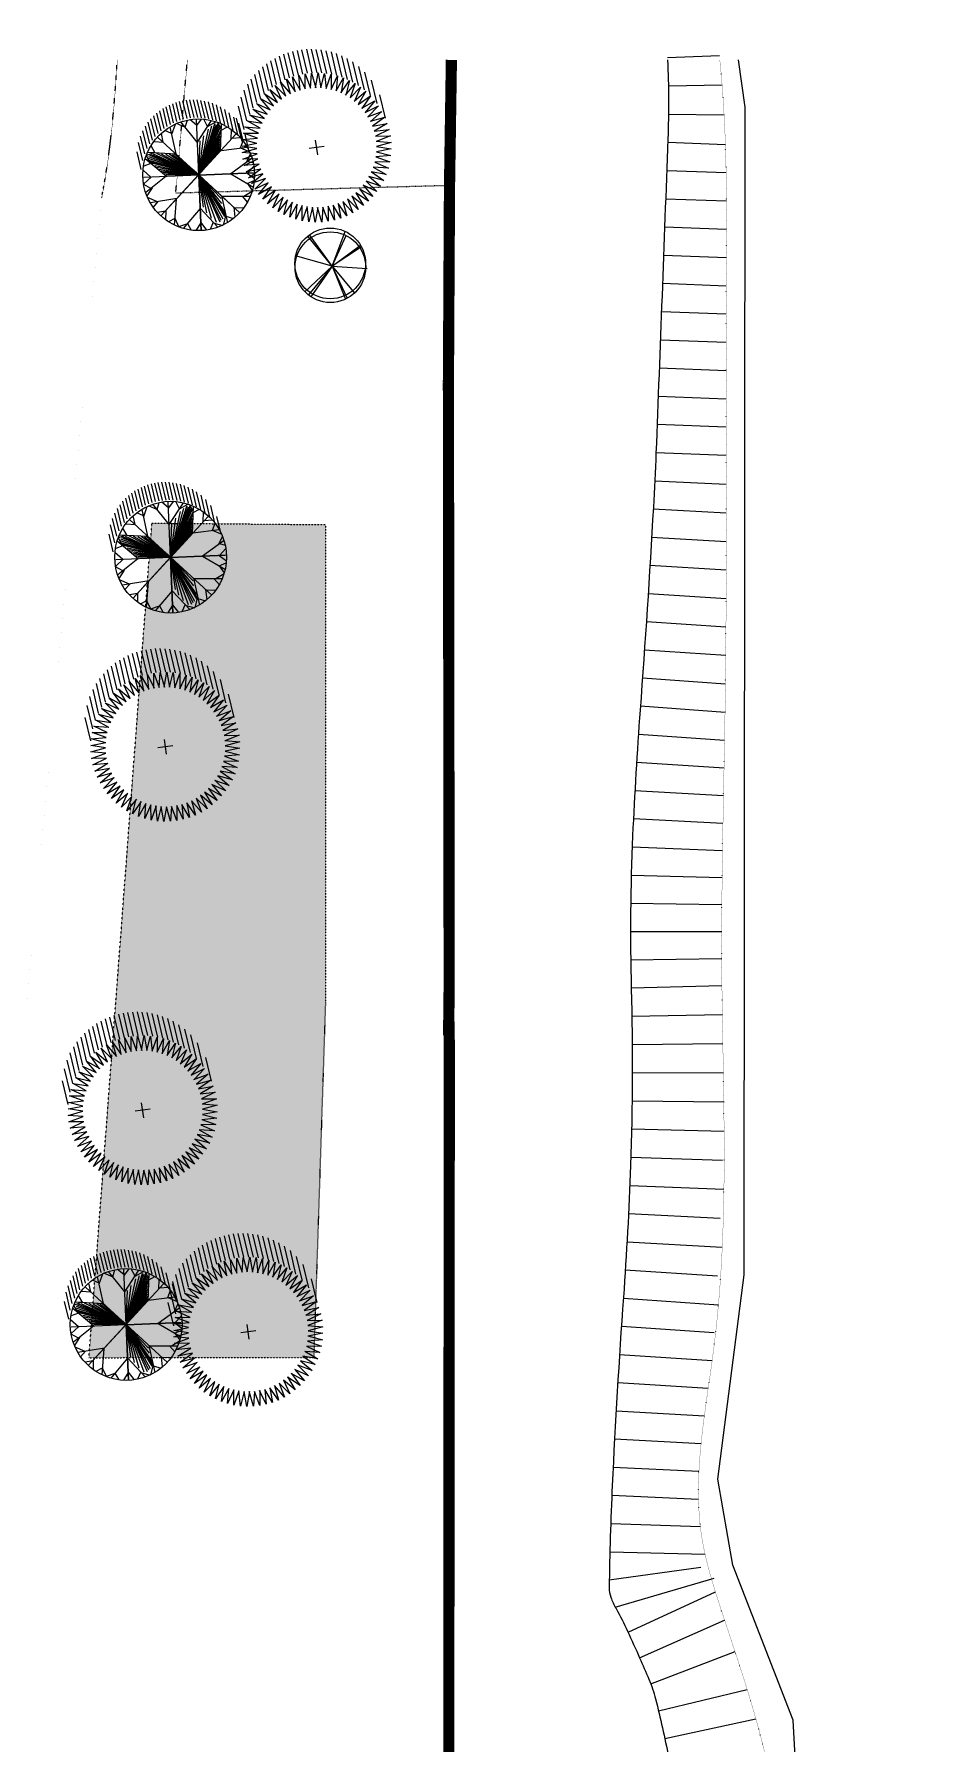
# Model space of a CAD drawing. Header units: millimetres. Extents: x 15176 to 113240, y 14038 to 107702.
# Drawn here: x 88623 to 112572, y 61889 to 107702 of the extents above; entities that cross this region are included whole.
import ezdxf

# ---------------------------------------------------------------- set-up
doc = ezdxf.new("R2010")
doc.units = ezdxf.units.MM
doc.linetypes.add('ACAD_ISO03W100', pattern=[30, 12, -18])
doc.linetypes.add('DOT', pattern=[6.35, 0, -6.35])
doc.layers.add('graas', color=72, linetype='Continuous')
doc.layers.add('plants', color=3, linetype='Continuous', lineweight=25)

# ---------------------------------------------------------------- blocks, each defined once
blk = doc.blocks.new('T11')
at = {"color": 82, "linetype": 'Continuous'}
for p, q in [((-0.1576749999999265, 0.3676130000003468), (-0.1796659999999974, 0.4653299999999945)), ((-0.1796659999999974, 0.4653299999999945), (-0.1245720000001711, 0.3801080000002912)), ((-0.1250359999999091, 0.3799550000003364), (-0.1384259999999813, 0.4792159999997239)), ((-0.1384259999999813, 0.4792159999997239), (-0.0909689999998591, 0.3895169999996142)), ((-0.0914450000000215, 0.3894060000002355), (-0.0961330000000089, 0.4894580000000133)), ((-0.0961330000000089, 0.4894580000000133), (-0.0566739999999299, 0.3959640000002764)), ((-0.0571580000000722, 0.3958949999996548), (-0.0531080000000657, 0.4959740000003876)), ((-0.0531080000000657, 0.4959740000003876), (-0.0219480000000658, 0.3993970000001354)), ((-0.022436000000198, 0.3993700000000899), (-0.0096789999997782, 0.4987160000000586)), ((-0.0096789999997782, 0.4987160000000586), (0.0129449999999451, 0.3997900000003938)), ((0.012456999999813, 0.3998050000000148), (0.0338240000000951, 0.4976599999999962)), ((0.0338240000000951, 0.4976599999999962), (0.0477399999999761, 0.3971419999998034)), ((0.0472549999999501, 0.3972000000003391), (0.0770689999999377, 0.4928190000000541)), ((0.0770689999999377, 0.4928190000000541), (0.0821710000000166, 0.3914699999995719)), ((0.0816930000000866, 0.3915690000003451), (0.1197280000001228, 0.4842280000002575)), ((0.1155100000000857, 0.3829589999995733), (0.1614760000002207, 0.4719489999997677)), ((0.1197280000001228, 0.4842280000002575), (0.1159779999998136, 0.382818000000043)), ((0.1614760000002207, 0.4719489999997677), (0.1489010000000235, 0.3712519999999131)), ((-0.2982619999997951, 0.2665329999999813), (-0.3594889999999396, 0.3458000000000538)), ((-0.3594889999999396, 0.3458000000000538), (-0.2735410000000229, 0.2918490000001839)), ((-0.2738970000000336, 0.2915130000001227), (-0.3279819999997926, 0.3758180000004359)), ((-0.3279819999997926, 0.3758180000004359), (-0.2470640000001367, 0.3145770000000994)), ((-0.2474480000000767, 0.3142760000000635), (-0.2939799999999195, 0.4029710000004343)), ((-0.2939799999999195, 0.4029710000004343), (-0.2187060000001111, 0.3349129999996876)), ((-0.2191149999998743, 0.334646000000248), (-0.2577400000000125, 0.4270610000003217)), ((-0.2577400000000125, 0.4270610000003217), (-0.1886840000001939, 0.3527009999997972)), ((-0.1891150000001289, 0.3524719999995796), (-0.2195379999998295, 0.4478989999997793)), ((-0.2195379999998295, 0.4478989999997793), (-0.1572259999998096, 0.367804000000433)), ((0.1484479999999166, 0.3714350000000195), (0.2019940000000133, 0.4560789999995905)), ((0.1802550000002157, 0.3570840000002136), (0.240976000000046, 0.4367389999997613)), ((0.2019940000000133, 0.4560789999995905), (0.1806910000000244, 0.3568629999999757)), ((0.2106910000002244, 0.3400140000003375), (0.2781230000000505, 0.4140760000000228)), ((0.240976000000046, 0.4367389999997613), (0.2111060000001999, 0.3397560000003068)), ((0.239524000000074, 0.3203560000001744), (0.3131539999999404, 0.3882579999999507)), ((0.2781230000000505, 0.4140760000000228), (0.23991500000011, 0.3200630000001183)), ((0.2665329999999813, 0.2982620000002498), (0.3458009999999376, 0.3594890000003943)), ((0.3131539999999404, 0.3882579999999507), (0.2668969999999717, 0.2979370000002746)), ((0.3458009999999376, 0.3594890000003943), (0.2918479999998453, 0.2735419999999067)), ((-0.357082999999875, 0.1802539999998771), (-0.436739000000216, 0.240976000000046)), ((-0.436739000000216, 0.240976000000046), (-0.3397559999998521, 0.2111070000000836)), ((-0.3400139999998828, 0.2106910000002244), (-0.414075000000139, 0.2781240000003891)), ((-0.414075000000139, 0.2781240000003891), (-0.3200640000000021, 0.2399160000004485)), ((-0.3203570000000582, 0.2395230000001902), (-0.3882589999998345, 0.3131540000003952)), ((-0.3882589999998345, 0.3131540000003952), (-0.297935999999936, 0.2668970000004265)), ((0.2915140000000065, 0.2738970000000336), (0.3758170000000973, 0.3279819999997926)), ((0.3142760000000635, 0.2474480000000767), (0.4029719999998633, 0.2939800000003743)), ((0.3758170000000973, 0.3279819999997926), (0.3145779999999831, 0.2470649999995658)), ((0.3346470000001318, 0.2191140000004452), (0.4270609999998669, 0.2577400000000125)), ((0.4029719999998633, 0.2939800000003743), (0.3349140000000261, 0.2187059999996563)), ((0.4270609999998669, 0.2577400000000125), (0.3527009999997972, 0.1886839999997392)), ((-0.3915689999998904, 0.0816940000004251), (-0.4842269999999189, 0.1197279999996681)), ((-0.4842269999999189, 0.1197279999996681), (-0.3828170000001592, 0.1159779999998136)), ((-0.382959000000028, 0.1155109999999695), (-0.4719490000002224, 0.1614760000002207)), ((-0.4719490000002224, 0.1614760000002207), (-0.3712529999997969, 0.1489009999995687)), ((-0.3714340000001357, 0.1484469999995781), (-0.456079999999929, 0.2019940000000133)), ((-0.456079999999929, 0.2019940000000133), (-0.3568620000000919, 0.1806909999995696)), ((0.3524710000001505, 0.189115999999558), (0.4478989999997793, 0.2195380000002842)), ((0.3676120000000083, 0.1576750000003813), (0.4653290000001107, 0.179667000000336)), ((0.4478989999997793, 0.2195380000002842), (0.3678039999999783, 0.1572249999999258)), ((0.3799549999998817, 0.1250360000003639), (0.4792170000000624, 0.138426000000436)), ((0.4653290000001107, 0.179667000000336), (0.3801079999998365, 0.1245710000002873)), ((0.4792170000000624, 0.138426000000436), (0.3895179999999527, 0.0909689999998591)), ((-0.4987150000001748, -0.0096800000001167), (-0.399789999999939, 0.0129450000003999)), ((-0.49766099999988, 0.0338229999997566), (-0.3971409999999196, 0.0477389999996376)), ((-0.3998059999998986, 0.012456999999813), (-0.49766099999988, 0.0338229999997566)), ((-0.4928190000000541, 0.0770700000002762), (-0.3914690000001428, 0.0821699999996781)), ((-0.3971990000000005, 0.0472550000004048), (-0.4928190000000541, 0.0770700000002762)), ((-0.0500000000001819, 0), (0.0500000000001819, 0)), ((0, -0.0500009999996109), (0, 0.0500009999996109)), ((0.3894070000001193, 0.091443999999683), (0.4894580000000133, 0.0961319999996704)), ((0.3958950000001096, 0.0571579999996175), (0.4959739999999329, 0.0531080000000657)), ((0.4894580000000133, 0.0961319999996704), (0.3959650000001602, 0.0566730000000462)), ((0.3993700000000899, 0.022436000000198), (0.4987150000001748, 0.0096800000001167)), ((0.4959739999999329, 0.0531080000000657), (0.3993970000001354, 0.0219479999996111)), ((0.4987150000001748, 0.0096800000001167), (0.399789999999939, -0.0129450000003999)), ((-0.3993700000000899, -0.022436000000198), (-0.4987150000001748, -0.0096800000001167)), ((-0.4959739999999329, -0.0531080000000657), (-0.3993970000001354, -0.0219479999996111)), ((-0.3958950000001096, -0.0571579999996175), (-0.4959739999999329, -0.0531080000000657)), ((-0.4894580000000133, -0.0961319999996704), (-0.3959650000001602, -0.0566730000000462)), ((-0.3894070000001193, -0.091443999999683), (-0.4894580000000133, -0.0961319999996704)), ((-0.4792170000000624, -0.138426000000436), (-0.3895179999999527, -0.0909689999998591)), ((0.4928190000000541, -0.0770700000002762), (0.3914690000001428, -0.0821699999996781)), ((0.3915689999998904, -0.0816940000004251), (0.4842269999999189, -0.1197279999996681)), ((0.49766099999988, -0.0338229999997566), (0.3971409999999196, -0.0477389999996376)), ((0.3971990000000005, -0.0472550000004048), (0.4928190000000541, -0.0770700000002762)), ((0.3998059999998986, -0.012456999999813), (0.49766099999988, -0.0338229999997566)), ((-0.3799549999998817, -0.1250360000003639), (-0.4792170000000624, -0.138426000000436)), ((-0.4653290000001107, -0.179667000000336), (-0.3801079999998365, -0.1245710000002873)), ((-0.3676120000000083, -0.1576750000003813), (-0.4653290000001107, -0.179667000000336)), ((-0.4478989999997793, -0.2195380000002842), (-0.3678039999999783, -0.1572249999999258)), ((-0.3524710000001505, -0.189115999999558), (-0.4478989999997793, -0.2195380000002842)), ((-0.4270609999998669, -0.2577400000000125), (-0.3527009999997972, -0.1886839999997392)), ((-0.3346470000001318, -0.2191140000004452), (-0.4270609999998669, -0.2577400000000125)), ((-0.4029719999998633, -0.2939800000003743), (-0.3349140000000261, -0.2187059999996563)), ((0.436739000000216, -0.240976000000046), (0.3397559999998521, -0.2111070000000836)), ((0.3400139999998828, -0.2106910000002244), (0.414075000000139, -0.2781240000003891)), ((0.456079999999929, -0.2019940000000133), (0.3568620000000919, -0.1806909999995696)), ((0.357082999999875, -0.1802539999998771), (0.436739000000216, -0.240976000000046)), ((0.4719490000002224, -0.1614760000002207), (0.3712529999997969, -0.1489009999995687)), ((0.3714340000001357, -0.1484469999995781), (0.456079999999929, -0.2019940000000133)), ((0.4842269999999189, -0.1197279999996681), (0.3828170000001592, -0.1159779999998136)), ((0.382959000000028, -0.1155109999999695), (0.4719490000002224, -0.1614760000002207)), ((-0.3142760000000635, -0.2474480000000767), (-0.4029719999998633, -0.2939800000003743)), ((-0.3758170000000973, -0.3279819999997926), (-0.3145779999999831, -0.2470649999995658)), ((-0.2915140000000065, -0.2738970000000336), (-0.3758170000000973, -0.3279819999997926)), ((-0.3458009999999376, -0.3594890000003943), (-0.2918479999998453, -0.2735419999999067)), ((-0.2665329999999813, -0.2982620000002498), (-0.3458009999999376, -0.3594890000003943)), ((-0.3131539999999404, -0.3882579999999507), (-0.2668969999999717, -0.2979370000002746)), ((-0.239524000000074, -0.3203560000001744), (-0.3131539999999404, -0.3882579999999507)), ((-0.2781230000000505, -0.4140760000000228), (-0.23991500000011, -0.3200630000001183)), ((-0.2106910000002244, -0.3400140000003375), (-0.2781230000000505, -0.4140760000000228)), ((-0.240976000000046, -0.4367389999997613), (-0.2111060000001999, -0.3397560000003068)), ((0.2939799999999195, -0.4029710000004343), (0.2187060000001111, -0.3349129999996876)), ((0.2191149999998743, -0.334646000000248), (0.2577400000000125, -0.4270610000003217)), ((0.3279819999997926, -0.3758180000004359), (0.2470640000001367, -0.3145770000000994)), ((0.2474480000000767, -0.3142760000000635), (0.2939799999999195, -0.4029710000004343)), ((0.3594889999999396, -0.3458000000000538), (0.2735410000000229, -0.2918490000001839)), ((0.2738970000000336, -0.2915130000001227), (0.3279819999997926, -0.3758180000004359)), ((0.3882589999998345, -0.3131540000003952), (0.297935999999936, -0.2668970000004265)), ((0.2982619999997951, -0.2665329999999813), (0.3594889999999396, -0.3458000000000538)), ((0.414075000000139, -0.2781240000003891), (0.3200640000000021, -0.2399160000004485)), ((0.3203570000000582, -0.2395230000001902), (0.3882589999998345, -0.3131540000003952)), ((-0.1802550000002157, -0.3570840000002136), (-0.240976000000046, -0.4367389999997613)), ((-0.2019940000000133, -0.4560789999995905), (-0.1806910000000244, -0.3568629999999757)), ((-0.1484479999999166, -0.3714350000000195), (-0.2019940000000133, -0.4560789999995905)), ((-0.1614760000002207, -0.4719489999997677), (-0.1489010000000235, -0.3712519999999131)), ((-0.1155100000000857, -0.3829589999995733), (-0.1614760000002207, -0.4719489999997677)), ((-0.1197280000001228, -0.4842280000002575), (-0.1159779999998136, -0.382818000000043)), ((-0.0816930000000866, -0.3915690000003451), (-0.1197280000001228, -0.4842280000002575)), ((-0.0770689999999377, -0.4928190000000541), (-0.0821710000000166, -0.3914699999995719)), ((-0.0472549999999501, -0.3972000000003391), (-0.0770689999999377, -0.4928190000000541)), ((-0.0338240000000951, -0.4976599999999962), (-0.0477399999999761, -0.3971419999998034)), ((-0.012456999999813, -0.3998050000000148), (-0.0338240000000951, -0.4976599999999962)), ((0.0096789999997782, -0.4987160000000586), (-0.0129449999999451, -0.3997900000003938)), ((0.022436000000198, -0.3993700000000899), (0.0096789999997782, -0.4987160000000586)), ((0.0531080000000657, -0.4959740000003876), (0.0219480000000658, -0.3993970000001354)), ((0.0571580000000722, -0.3958949999996548), (0.0531080000000657, -0.4959740000003876)), ((0.0961330000000089, -0.4894580000000133), (0.0566739999999299, -0.3959640000002764)), ((0.1384259999999813, -0.4792159999997239), (0.0909689999998591, -0.3895169999996142)), ((0.0914450000000215, -0.3894060000002355), (0.0961330000000089, -0.4894580000000133)), ((0.1796659999999974, -0.4653299999999945), (0.1245720000001711, -0.3801080000002912)), ((0.1250359999999091, -0.3799550000003364), (0.1384259999999813, -0.4792159999997239)), ((0.2195379999998295, -0.4478989999997793), (0.1572259999998096, -0.367804000000433)), ((0.1576749999999265, -0.3676130000003468), (0.1796659999999974, -0.4653299999999945)), ((0.2577400000000125, -0.4270610000003217), (0.1886840000001939, -0.3527009999997972)), ((0.1891150000001289, -0.3524719999995796), (0.2195379999998295, -0.4478989999997793))]:
    blk.add_line(p, q, dxfattribs=at)
blk = doc.blocks.new('*X27')
at = {"color": 0}
for p, q in [((7.995964811032191, 13.28125), (8.157783866036956, 13.28125)), ((8.071224623011533, 13.25), (8.233043678016283, 13.25)), ((8.123792995025271, 13.21875), (8.285612050030016, 13.21875)), ((8.164964926502805, 13.1875), (8.326783981507544, 13.1875)), ((8.198714148590668, 13.15625), (8.360533203595407, 13.15625)), ((8.227000176368897, 13.125), (8.388819231373635, 13.125)), ((8.250959552350487, 13.09375), (8.412778607355223, 13.09375)), ((8.271318105013945, 13.0625), (8.43313716001868, 13.0625)), ((8.28856912068646, 13.03125), (8.450388175691195, 13.03125)), ((8.303061916825666, 13), (8.4648809718304, 13)), ((8.315050334816608, 12.96875), (8.47686938982134, 12.96875)), ((8.324721190037453, 12.9375), (8.486540245042185, 12.9375)), ((8.332211801236857, 12.90625), (8.494030856241592, 12.90625)), ((8.337621130199329, 12.875), (8.499440185204064, 12.875)), ((8.34101693128403, 12.84375), (8.502835986288762, 12.84375)), ((8.342440235567718, 12.8125), (8.50425929057245, 12.8125)), ((8.328394828535162, 12.6875), (8.490213883539896, 12.6875)), ((8.334927690324987, 12.71875), (8.49674674532972, 12.71875)), ((8.339413663043858, 12.75), (8.501232718048593, 12.75)), ((8.341907907775509, 12.78125), (8.503726962780243, 12.78125)), ((8.295491766881273, 12.59375), (8.457310821886008, 12.59375)), ((8.308817528247237, 12.625), (8.47063658325197, 12.625)), ((8.319731026501376, 12.65625), (8.481550081506109, 12.65625)), ((8.21218751078164, 12.46875), (8.374006565786377, 12.46875)), ((8.23839343998618, 12.5), (8.400212494990916, 12.5)), ((8.260640315670857, 12.53125), (8.422459370675591, 12.53125)), ((8.279533142717968, 12.5625), (8.441352197722702, 12.5625)), ((8.034562227647518, 12.34375), (8.196381282652291, 12.34375)), ((8.096984765041388, 12.375), (8.258803820046149, 12.375)), ((8.143638267299758, 12.40625), (8.305457322304502, 12.40625)), ((8.181104577386034, 12.4375), (8.342923632390773, 12.4375)), ((7.926529839722778, 12.3125), (8.08834889472758, 12.3125))]:
    blk.add_line(p, q, dxfattribs=at)
blk = doc.blocks.new('SHADOW1')
blk.add_blockref('*X27', (-7.842490835048404, -12.80538684877296))
blk = doc.blocks.new('T40C')
at = {"color": 82, "linetype": 'Continuous'}
for p, q in [((-0.2374279999999089, 0.3842559689819609), (-0.221002000000226, 0.4586119689820407)), ((-0.1327099999998609, 0.4380449689824673), (-0.2166360000001077, 0.460739968982125)), ((-0.0046550000001844, 0.298380968982201), (-0.1711030000001301, 0.4799189689820196)), ((-0.1219219999998131, 0.4262809689826099), (-0.1133199999999306, 0.5002069689826385)), ((-0.0015539999999419, 0.4443909689825887), (-0.0549750000000131, 0.506911968982422)), ((-0.0015539999999419, 0.0137749689820339), (-0.0015539999999419, 0.5114739689825001)), ((-0.0015539999999419, 0.5114739689825001), (-0.0015539999999419, -0.4769480310178551)), ((-0.0015539999999419, 0.436354968982414), (0.058516999999938, 0.5048359689826611)), ((-0.0015539999999419, 0.2889129689820038), (0.1386210000000574, 0.4895789689826415)), ((0.1040929999999207, 0.4401509689823797), (0.0753660000000309, 0.5037969689819874)), ((0.0979069999998501, 0.4312939689825726), (0.1805829999998423, 0.475146968982699)), ((0.2217279999999846, 0.4068259689820479), (0.1848150000000714, 0.4759459689821597)), ((0.2090880000000652, 0.2244179689823795), (0.2252260000000206, 0.457306968982266)), ((-0.3054699999997865, 0.3229189689818668), (-0.3893480000001546, 0.3230529689826653)), ((0.3507890000000771, 0.3661189689819366), (-0.3486699999998564, -0.3333400310175421)), ((0.0010600000000522, 0.016388968982028), (-0.3443229999998039, 0.3617729689822227)), ((-0.3443229999998039, 0.3617729689822227), (0.3464439999997921, -0.3289950310181666)), ((-0.3044960000001993, 0.3219459689826181), (-0.3130409999998847, 0.3997969689826277)), ((-0.2368630000000849, 0.3817479689823813), (-0.2975870000000214, 0.411771968982066)), ((-0.2000170000001162, 0.2177959689825002), (-0.2512870000000476, 0.4459259689820101)), ((0.2207899999998517, 0.3932869689824656), (0.2878519999999298, 0.4166179689818819)), ((0.2979080000000067, 0.3132369689819825), (0.3134490000002188, 0.3990379689821566)), ((0.3008300000001327, 0.3161599689819923), (0.3800750000000335, 0.3306309689824047)), ((-0.2946200000001227, 0.0137749689820339), (-0.4744460000001709, 0.1634729689822052)), ((-0.4277539999998226, 0.1246049689825668), (-0.4600740000000769, 0.2089529689819756)), ((-0.3770150000000285, 0.2508809689825284), (-0.4491619999998875, 0.2275149689821774)), ((-0.2033929999997781, 0.2144309689820147), (-0.4334990000002108, 0.2627389689823758)), ((-0.3837789999997767, 0.2522999689826975), (-0.408382999999958, 0.2975499689819117)), ((0.2091550000000097, 0.2253619689827246), (0.4418000000000575, 0.2362039689824087)), ((0.2937149999997928, 0.0137749689820339), (0.4737810000001446, 0.1555339689821267)), ((0.3847040000000561, 0.2335429689819648), (0.4046750000002248, 0.2984089689825851)), ((0.3861040000001594, 0.2336089689824803), (0.4596569999998792, 0.1963229689827131)), ((0.3914690000001428, 0.2338589689825312), (0.3982270000001336, 0.2341739689818496)), ((0.4262840000001233, 0.118141968981945), (0.4586340000000746, 0.1988829689826161)), ((-0.4417889999999716, 0.0137749689820339), (-0.4967200000000958, 0.063408968982003)), ((-0.4276759999997921, 0.0137749689820339), (-0.4952309999998761, -0.044283031017585)), ((0.4953169999998863, 0.0137749689820339), (-0.4938689999999042, 0.0137749689820339)), ((-0.4280859999998938, 0.1248809689823247), (-0.4899129999998877, 0.1006239689822905)), ((-0.2846349999999802, 0.0167399689826198), (-0.4720790000001216, -0.1432080310178208)), ((-0.0015539999999419, 0.0137749689820339), (-0.2916650000001937, 0.0059429689827084)), ((-0.0015539999999419, 0.0137749689820339), (-0.0528349999999591, -0.0020930310174663)), ((-0.0015539999999419, 0.0137749689820339), (-0.0528349999999591, -0.0020930310174663)), ((-0.0015539999999419, 0.0137749689820339), (0.0010600000000522, 0.016388968982028)), ((-0.0015539999999419, 0.0137749689820339), (0.4953169999998863, 0.0137749689820339)), ((0.284979999999905, 0.0137749689820339), (0.4722489999999198, -0.13302203101739)), ((0.2916989999998805, 0.0137749689820339), (0.3746919999998681, 0.0137749689820339)), ((0.4291299999999865, 0.120381968982656), (0.4873080000002119, 0.0977579689824779)), ((0.4314760000002025, 0.0137749689820339), (0.4910039999999753, 0.0678609689821315)), ((0.4349240000001373, 0.0169079689821956), (0.4927379999999175, -0.0276260310174621)), ((-0.429410000000189, -0.1067990310175446), (-0.4873739999998179, -0.0863020310180218)), ((-0.4387120000001232, -0.1147360310178556), (-0.4590370000000803, -0.1779190310180638)), ((0.4191289999998844, -0.091383031017358), (0.4832999999998719, -0.0908910310181454)), ((0.4216989999999896, -0.093396031017619), (0.4533190000001923, -0.1840350310176291)), ((-0.3711629999997967, -0.2191800310174585), (-0.4529449999999997, -0.1923010310174504)), ((-0.2066180000001623, -0.1905600310174123), (-0.4335219999998117, -0.2300270310179258)), ((-0.371157999999923, -0.2191800310174585), (-0.3953010000000177, -0.2871630310173714)), ((-0.312626999999793, -0.2937890310176954), (-0.3837079999998423, -0.3015960310176524)), ((-0.312445999999909, -0.297118031017817), (-0.3081750000001193, -0.3761220310179851)), ((-0.2067480000000614, -0.1914180310177471), (-0.2413719999999557, -0.4204180310180163)), ((-0.0015539999999419, -0.2596290310175391), (-0.1423620000000483, -0.4598530310177011)), ((-0.0015539999999419, -0.2564830310175239), (0.1599949999999808, -0.4525260310174417)), ((0.2041709999998602, -0.18672203101778), (0.2148520000000644, -0.4325490310175155)), ((0.207140999999865, -0.18969203101733), (0.4317769999997836, -0.2236440310180114)), ((0.3007290000000467, -0.2832810310173954), (0.387391000000207, -0.2905470310179226)), ((0.3007729999999356, -0.2851340310180603), (0.3017239999999219, -0.3787290310174285)), ((0.3628359999997883, -0.2132240310174893), (0.4475790000001325, -0.1967410310180639)), ((0.3754509999998845, -0.2151300310179067), (0.3928270000001248, -0.2870600310179725)), ((-0.2322439999998096, -0.3600510310179743), (-0.2901510000001508, -0.3881670310174741)), ((-0.2314580000002024, -0.3548460310175869), (-0.2032500000000255, -0.439387031017759)), ((-0.1045709999998508, -0.4061170310178568), (-0.1916740000001482, -0.4425170310178146)), ((-0.1085809999999583, -0.4118180310179014), (-0.0868559999998979, -0.4727290310174794)), ((-0.0015539999999419, -0.4144080310179561), (-0.04696899999999, -0.4779440310176142)), ((-0.0015539999999419, -0.4109140310174553), (0.051499000000149, -0.4769660310175823)), ((0.1172059999998964, -0.4006020310180247), (0.0946549999998751, -0.4728260310175756)), ((0.1259260000001632, -0.4111830310175719), (0.1857329999998001, -0.4427920310181435)), ((0.2123120000001109, -0.3740560310179717), (0.1875350000000253, -0.4420470310178644)), ((0.2119910000001255, -0.3666760310179598), (0.2724349999998594, -0.3967290310174576))]:
    blk.add_line(p, q, dxfattribs=at)
at = {"color": 31, "linetype": 'Continuous'}
for p, q in [((-0.0015539999999419, 0.0137749689820339), (0.1054070000000138, 0.4377799689818858)), ((-0.0015539999999419, 0.0137749689820339), (0.1166320000002088, 0.4328059689823931)), ((-0.0015539999999419, 0.0137749689820339), (0.2032939999999144, 0.413480968982185)), ((-0.0015539999999419, 0.0137749689820339), (0.0851659999998446, 0.4075499689824937)), ((-0.0015539999999419, 0.0137749689820339), (0.2071580000001632, 0.3566559689825226)), ((0.0010600000000522, 0.016388968982028), (0.1416540000000168, 0.434909968982538)), ((0.0010600000000522, 0.016388968982028), (0.1801099999997859, 0.4343369689822794)), ((0.0010600000000522, 0.016388968982028), (0.1609749999997803, 0.4320409689826192)), ((0.0010600000000522, 0.016388968982028), (0.3507890000000771, 0.3661189689819366)), ((0.0010600000000522, 0.016388968982028), (0.049101999999948, 0.3369479689827131)), ((-0.0015539999999419, 0.0137749689820339), (0.1988780000001498, 0.2925589689821209)), ((-0.0015539999999419, 0.0137749689820339), (0.1836060000000543, 0.2378379689826033)), ((0.0010600000000522, 0.016388968982028), (0.0174550000001545, 0.3021259689821818)), ((-0.0015539999999419, 0.0137749689820339), (-0.4476979999999458, -0.155924031018003)), ((-0.0015539999999419, 0.0137749689820339), (-0.4464100000000144, -0.1312430310181298)), ((-0.0015539999999419, 0.0137749689820339), (-0.4421779999997852, -0.1429140310174262)), ((-0.0015539999999419, 0.0137749689820339), (-0.437945000000127, -0.1735270310173291)), ((-0.0015539999999419, 0.0137749689820339), (-0.4327939999998307, -0.1117270310178355)), ((-0.0015539999999419, 0.0137749689820339), (-0.4324249999999665, -0.1861560310180721)), ((-0.4324249999999665, -0.1861560310180721), (-0.0015539999999419, 0.0137749689820339)), ((-0.0015539999999419, 0.0137749689820339), (-0.4145779999998922, -0.0968020310174325)), ((-0.0015539999999419, 0.0137749689820339), (-0.4013300000001436, -0.1945740310175097)), ((-0.0015539999999419, 0.0137749689820339), (-0.3864260000000286, -0.0774780310175629)), ((-0.0015539999999419, 0.0137749689820339), (-0.3647150000001602, -0.0593020310179782)), ((-0.0015539999999419, 0.0137749689820339), (-0.3588270000000193, -0.1966790310179931)), ((-0.0015539999999419, 0.0137749689820339), (-0.3308569999999236, -0.0302180310172844)), ((-0.0015539999999419, 0.0137749689820339), (-0.3155849999998281, -0.0151040310174722)), ((-0.0015539999999419, 0.0137749689820339), (-0.3006810000001678, -0.0041970310176112)), ((-0.0015539999999419, 0.0137749689820339), (-0.2861450000000332, -0.1863460310178198)), ((-0.0015539999999419, 0.0137749689820339), (-0.2311300000001211, -0.1809890310178162)), ((-0.0015539999999419, 0.0137749689820339), (0.0088070000001608, -0.2668980310172628)), ((-0.0015539999999419, 0.0137749689820339), (0.0242619999999079, -0.2768460310180672)), ((-0.0015539999999419, 0.0137749689820339), (0.0408219999999346, -0.3032510310176804)), ((-0.0015539999999419, 0.0137749689820339), (0.0625350000000253, -0.3241060310174362)), ((-0.0015539999999419, 0.0137749689820339), (0.0871900000001915, -0.3518490310179914)), ((-0.0015539999999419, 0.0137749689820339), (0.1103750000002037, -0.387820031017327)), ((-0.0015539999999419, 0.0137749689820339), (0.1339269999998578, -0.4063780310179936)), ((-0.0015539999999419, 0.0137749689820339), (0.1521429999997963, -0.4201550310181119)), ((-0.0015539999999419, 0.0137749689820339), (0.1668629999999212, -0.421111031017972)), ((-0.0015539999999419, 0.0137749689820339), (0.1801099999997859, -0.4201550310181119)), ((-0.0015539999999419, 0.0137749689820339), (0.1959350000001905, -0.4201550310181119)), ((-0.0015539999999419, 0.0137749689820339), (0.2012700000000223, -0.3954730310179002)), ((-0.0015539999999419, 0.0137749689820339), (0.2071580000001632, -0.3832280310180067)), ((-0.0015539999999419, 0.0137749689820339), (0.206239000000096, -0.3646680310175725)), ((-0.0015539999999419, 0.0137749689820339), (0.2018229999998766, -0.3233400310173238)), ((-0.0015539999999419, 0.0137749689820339), (0.2038470000002235, -0.305164031017739)), ((-0.0015539999999419, 0.0137749689820339), (0.2043979999998555, -0.2808650310180383)), ((-0.0015539999999419, 0.0137749689820339), (0.198327000000063, -0.250443031017312)), ((-0.0015539999999419, 0.0137749689820339), (0.1970400000000154, -0.2334140310176736)), ((-0.0015539999999419, 0.0137749689820339), (0.2007189999999355, -0.2173430310176627)), ((-0.0015539999999419, 0.0137749689820339), (0.1959350000001905, -0.1959130310178807)), ((-0.0528349999999591, -0.0020930310174663), (-0.4550580000000082, -0.166447031017924)), ((-0.0528349999999591, -0.0020930310174663), (-0.346313999999893, -0.0449520310176013))]:
    blk.add_line(p, q, dxfattribs=at)
at = {"color": 82, "linetype": 'Continuous'}
blk.add_circle((-0.0015539999999419, 0.0137749689820339), 0.496022, dxfattribs=at)
blk = doc.blocks.new('T41')
at = {"color": 86, "linetype": 'Continuous'}
for p, q in [((0.0043272109337522, 0.0045493380821426), (-0.0823507890663677, 0.4689983380822014)), ((0.0043272109337522, 0.0045493380821426), (-0.0543787890660496, 0.4748823380823524)), ((0.0043272109337522, 0.0045493380821426), (-0.1952347890660349, 0.4321823380823844)), ((0.0043272109337522, 0.0045493380821426), (0.3816842109335994, 0.3236013380819713)), ((0.0043272109337522, 0.0045493380821426), (0.4073082109339339, 0.2920953380817082)), ((0.0043272109337522, 0.0045493380821426), (0.442125210933682, 0.2379613380817318)), ((0.0043272109337522, 0.0045493380821426), (-0.4433617890663299, 0.1537783380817928)), ((-0.4422097890660552, -0.1438596619182135), (0.0043272109337522, 0.0045493380821426)), ((0.0043272109337522, 0.0045493380821426), (-0.4350187890663619, -0.1715196619179551)), ((0.0043272109337522, 0.0045493380821426), (-0.2846247890661289, -0.4011966619182203)), ((0.0043272109337522, 0.0045493380821426), (-0.2845517890664269, -0.3425516619181508)), ((0.0043272109337522, 0.0045493380821426), (0.437030210933699, -0.2558746619179146)), ((0.0043272109337522, 0.0045493380821426), (0.2116652109339157, -0.4693106619179161)), ((0.0043272109337522, 0.0045493380821426), (0.1860902109337985, -0.4799346619174685))]:
    blk.add_line(p, q, dxfattribs=at)
at = {"color": 3, "linetype": 'Continuous'}
for centre in [(0.0287372109337412, 0.0103533380824956), (0.0179022109336984, -0.0390206619176752)]:
    blk.add_circle(centre, 0.471905, dxfattribs=at)

msp = doc.modelspace()

# ---------------------------------------------------------------- hatches: boundary and pattern name
at = {"layer": 'graas', "linetype": 'ByBlock', "lineweight": 13}
h = msp.add_hatch(dxfattribs=at)
h.set_pattern_fill('AR-SAND', color=256, scale=10, angle=69, style=0)
h.set_pattern_definition([(106.5, (0, 0), (-462.6406181868048, 160.4524393449073), [0, -386.08, 0, -431.8, 0, -412.75]), (76.5, (0, 0), (-508.1191458614662, 676.5532798656837), [0, -208.28, 0, -347.98, 0, -133.35]), (36.49999999999999, (-111.9613147969427, -291.6691968462557), (282.1245863442564, 738.9700352924211), [0, -127, 0, -457.2, 0, -596.9]), (26.49999999999999, (-111.9613147969427, -291.6691968462557), (65.51170754937618, 792.7320830229876), [0, -63.5, 0, -299.72, 0, -342.9])])
h.paths.add_polyline_path([(90091.67364881583, 72235.78475064071), (96115.9788482784, 72243.57182126155), (96429.32056616209, 81755.89701629578), (96434.07672791055, 94559.60969576717), (91779.167942681, 94599.42428016846)])

# ---------------------------------------------------------------- linework, layer by layer
at = {"color": 7, "linetype": 'ACAD_ISO03W100', "lineweight": 20, "ltscale": 0.05}
msp.add_line((92417.52539156115, 103450.5450999986, -3319.999999995057), (92730.3249630662, 107013.7572324336, -3362.351700980978), dxfattribs=at)
at = {"color": 32, "linetype": 'Continuous', "lineweight": 13}
for p, q in [((105596.7663109375, 107074.0216652856, -176709.9999997358), (106985.2982655557, 107134.9786060433, -176709.9999997358)), ((105619.4090872776, 106318.1529104838, -176709.9999997358), (107059.2689438841, 106341.2241818971, -176709.9999997358)), ((105620.9947041289, 105561.9467510091, -176709.9999997358), (107112.3275271282, 105544.3059951552, -176709.9999997358)), ((105601.6752800843, 104805.9839445017, -176709.9999997358), (107147.4286954564, 104749.7982470967, -176709.9999997358)), ((105574.10634237, 104050.2543739312, -176709.9999997358), (107167.3895394147, 103991.9220845765, -176709.9999997358)), ((105546.3389479737, 103294.532069133, -176709.9999997358), (107177.0334746618, 103234.4012944688, -176709.9999997358)), ((105518.3730988198, 102538.8170822227, -176709.9999997358), (107179.1908792808, 102477.1387979363, -176709.9999997358)), ((105490.2087968318, 101783.1094653142, -176709.9999997358), (107176.6685658447, 101720.0354206023, -176709.9999997358)), ((105461.8460439566, 101027.4092705222, -176709.9999997358), (107172.259799046, 100962.989546106, -176709.9999997358)), ((105433.284842141, 100271.7165499596, -176709.9999997358), (107168.5980272879, 100205.9026811448, -176709.9999997358)), ((105404.5251933699, 99516.03135573829, -176709.9999997358), (107166.5263155372, 99448.74193559139, -176709.9999997358)), ((105375.5670996073, 98760.3537399761, -176709.9999997358), (107165.7420603087, 98691.51758586697, -176709.9999997358)), ((105346.410562868, 98004.68375478114, -176709.9999997358), (107165.9231016298, 97934.24098380248, -176709.9999997358)), ((105317.0555851525, 97249.02145226515, -176709.9999997358), (107166.7464922752, 97176.9238507715, -176709.9999997358)), ((105287.5021684851, 96493.36688454048, -176709.9999997358), (107167.8886674481, 96419.57827210447, -176709.9999997358)), ((105254.6415426976, 95737.8513498804, -176709.9999997358), (107169.0473272633, 95646.14020333506, -176709.9999997358)), ((105215.1370700475, 94982.65403621114, -176709.9999997358), (107169.8553259681, 94872.46025790839, -176709.9999997358)), ((105171.6219468762, 94227.67498698834, -176709.9999997358), (107169.9714860495, 94109.9681949087, -176709.9999997358)), ((105126.2041138034, 93472.8080111932, -176709.9999997358), (107169.0795246541, 93347.31104854576, -176709.9999997358)), ((105078.8838593468, 92718.05790405342, -176709.9999997358), (107166.8477176336, 92584.50789339023, -176709.9999997358)), ((105029.6614841022, 91963.42946006102, -176709.9999997358), (107162.944397115, 91821.58115165096, -176709.9999997358)), ((104978.5373007511, 91208.92747293052, -176709.9999997358), (107157.0382099649, 91058.55657727303, -176709.9999997358)), ((104925.5116340587, 90454.55673557418, -176709.9999997358), (107148.7983974601, 90295.4632347934, -176709.9999997358)), ((104870.5848208626, 89700.32204007171, -176709.9999997358), (107137.9464804617, 89532.32966541793, -176709.9999997358)), ((104816.2517654509, 88946.04531637824, -176709.9999997358), (107125.2209947442, 88787.13699936692, -176709.9999997358)), ((104766.8152113332, 88191.43204386946, -176709.9999997358), (107111.3125448191, 88045.59466804331, -176709.9999997358)), ((104722.3524224451, 87436.50938271004, -176709.9999997358), (107097.0123037215, 87304.49857455387, -176709.9999997358)), ((104682.8653295917, 86681.31011534503, -176709.9999997358), (107083.1570796515, 86563.73506597691, -176709.9999997358)), ((104648.7502825819, 85925.85031573992, -176709.9999997358), (107070.6834072215, 85829.61226800072, -176709.9999997358)), ((104623.7348378036, 85170.03745398327, -176709.9999997358), (107060.4060103824, 85105.55904807278, -176709.9999997358)), ((104608.7431118818, 84413.95934781292, -176709.9999997358), (107052.9306851393, 84381.70433288667, -176709.9999997358)), ((104603.7777405997, 83657.74892764946, -176709.9999997358), (107049.0417044555, 83657.9049236103, -176709.9999997358)), ((104608.8395969489, 82901.53914717381, -176709.9999997358), (107049.5284992501, 82934.05945441569, -176709.9999997358)), ((104623.9277909653, 82145.46295995679, -176709.9999997358), (107055.0332105192, 82210.10449038655, -176709.9999997358)), ((104640.7926206687, 81389.42184576546, -176709.9999997358), (107065.540024012, 81431.49079790546, -176709.9999997358)), ((104650.1565200927, 80633.25066751053, -176709.9999997358), (107078.7279862705, 80651.26434112867, -176709.9999997358)), ((104652.0106743277, 79877.02378650827, -176709.9999997358), (107092.4007551503, 79870.88968128379, -176709.9999997358)), ((104646.3549005089, 79120.81578228017, -176709.9999997358), (107114.6546219265, 79090.09768822789, -176709.9999997358)), ((104633.1897564136, 78364.70123248006, -176709.9999997358), (107112.4654686563, 78309.21761104229, -176709.9999997358)), ((104612.5165403935, 77608.75470555143, -176709.9999997358), (107072.0535033295, 77529.26910657491, -176709.9999997358)), ((104584.712058777, 76853.03596292128, -176709.9999997358), (107108.298975061, 76749.96200707383, -176709.9999997358)), ((104550.8615137469, 76097.563666103, -176709.9999997358), (107010.9245919085, 75977.58285362797, -176709.9999997358)), ((104511.0353330442, 75342.38280962588, -176709.9999997358), (107063.0560857717, 75197.6710646933, -176709.9999997358)), ((104465.2360093143, 74587.54065883931, -176709.9999997358), (106934.528258807, 74427.91271813633, -176709.9999997358)), ((104413.4698424008, 73833.08420928262, -176709.9999997358), (106960.414545422, 73649.03041208518, -176709.9999997358)), ((104360.4238373748, 73078.71517488369, -176709.9999997358), (106846.511981327, 72908.73452394974, -176709.9999997358)), ((104310.2996322378, 72324.14636902712, -176709.9999997358), (106793.3298190857, 72164.03315665858, -176709.9999997358)), ((104263.0979787156, 71569.38910830449, -176709.9999997358), (106688.309982436, 71422.43293460194, -176709.9999997358)), ((104218.819584709, 70814.45471212521, -176709.9999997358), (106584.6127319412, 70680.29245977555, -176709.9999997358)), ((104177.4651142883, 70059.35450256063, -176709.9999997358), (106496.4640828193, 69936.85353706911, -176709.9999997358)), ((104139.0351876564, 69304.09980416554, -176709.9999997358), (106438.6737609439, 69191.55032137022, -176709.9999997358)), ((104103.7746029462, 68548.69097987685, -176709.9999997358), (106426.9180880694, 68448.32124554322, -176709.9999997358)), ((104074.6024922268, 67793.02425339408, -176709.9999997358), (106476.5661864541, 67711.3423879804, -176709.9999997358)), ((104052.3717374593, 67037.12147717213, -176709.9999997358), (106602.6876801942, 66973.83783572284, -176709.9999997358)), ((104037.0842137943, 66281.04641133812, -176709.9999997358), (106490.736766305, 66623.83895417757, -176709.9999997358)), ((104193.6652644593, 65554.96612630252, -176709.9999997358), (106845.1991507774, 66332.19437598626, -176709.9999997358)), ((104537.6683566461, 64881.75819859197, -176709.9999997358), (106880.0589862776, 65960.68081960053, -176709.9999997358)), ((104849.5358204762, 64192.83314413903, -176709.9999997358), (107125.3886135423, 65205.16325176938, -176709.9999997358)), ((105147.5594249176, 63497.8618980395, -176709.9999997358), (107405.2348561068, 64359.43747219429, -176709.9999997358)), ((105355.4108422298, 62771.39857514197, -176709.9999997358), (107730.6091214037, 63345.49267098334, -176709.9999997358)), ((105523.6583116888, 62034.14092821433, -176709.9999997358), (107964.4911416859, 62558.405508458, -176709.9999997358))]:
    msp.add_line(p, q, dxfattribs=at)
at = {"color": 132, "linetype": 'ByBlock', "lineweight": 13}
for p, q in [((107680.4423850262, 105749.2095615845, -176709.9999997358), (107503.1664655081, 107013.7572324336, -176709.9999997358)), ((107651.7024830753, 74458.21288369311, -176709.9999997358), (107680.4423850262, 105749.2095615845, -176709.9999997358)), ((106941.3346372275, 68983.68196585294, -176709.9999997358), (107651.7024830753, 74458.21288369311, -176709.9999997358)), ((107346.7405729178, 66673.35326431476, -176709.9999997358), (106941.3346372275, 68983.68196585294, -176709.9999997358)), ((108965.7750360064, 62525.97761104917, -176709.9999997358), (107346.7405729178, 66673.35326431476, -176709.9999997358)), ((109196.3729086407, 58128.04349471553, -176709.9999997358), (108965.7750360064, 62525.97761104917, -176709.9999997358))]:
    msp.add_line(p, q, dxfattribs=at)
at = {"color": 7, "linetype": 'ACAD_ISO03W100', "lineweight": 20}
msp.add_line((92417.52539156115, 103450.5450999986, -3319.999999995057), (99754.06397921103, 103654.940676602, -176709.9999997358), dxfattribs=at)
at = {"color": 7, "linetype": 'ACAD_ISO03W100', "lineweight": 20, "ltscale": 0.02}
for p, q in [((90091.67364881583, 72235.78475064071, -3289.999999995101), (91779.167942681, 94599.42428016846, -3309.999999995053)), ((91779.167942681, 94599.42428016846, -3309.999999995053), (96434.07672791055, 94559.60969576717, -3319.999999995057)), ((96434.07672791055, 94559.60969576717, -3319.999999995057), (96429.32056616209, 81755.89701629578, -3319.999999995057)), ((90091.67364881583, 72235.78475064071, -3289.999999995101), (96115.9788482784, 72243.57182126155, -176709.9999997358))]:
    msp.add_line(p, q, dxfattribs=at)
at = {"color": 7, "linetype": 'ACAD_ISO03W100', "lineweight": 20, "ltscale": 0.9}
msp.add_line((96429.32056616209, 81755.89701629578, -3319.999999995057), (96115.9788482784, 72243.57182126155, -176709.9999997358), dxfattribs=at)
at = {"color": 7, "linetype": 'Continuous', "lineweight": 13, "const_width": 299.9999999995514, "elevation": -176709.9999997358}
for points in [[(99795.00546007315, 106376.5327114138), (99804.59136244174, 107013.7572324336)], [(99780.71602719603, 105426.6401848065), (99795.00546007315, 106376.5327114138)], [(99764.92244348835, 104376.7589711887), (99779.21187636544, 105326.6514977958)], [(99779.21187636544, 105326.6514977958), (99779.9639517807, 105376.6458413012)], [(99779.9639517807, 105376.6458413012), (99780.71602719603, 105426.6401848065)], [(99754.06397921106, 103654.940676602), (99764.92244348835, 104376.7589711887)], [(99752.51348659213, 103376.8449619185), (99752.79225186713, 103426.844184811)], [(99752.79225186713, 103426.844184811), (99754.06397921106, 103654.940676602)], [(99746.93818114343, 102376.8605040576), (99752.23472131725, 103326.8457390261)], [(99752.23472131725, 103326.8457390261), (99752.51348659213, 103376.8449619185)], [(99741.64164096964, 101426.875269089), (99746.93818114343, 102376.8605040576)], [(99735.78757024591, 100376.8915883356), (99741.08411041976, 101326.8768233042)], [(99741.08411041976, 101326.8768233042), (99741.36287569464, 101376.8760461965)], [(99741.36287569464, 101376.8760461965), (99741.64164096964, 101426.875269089)], [(99730.49103007215, 99426.90635336709), (99735.78757024591, 100376.8915883356)], [(99724.63695934843, 98376.92267261364), (99729.93349952227, 99326.90790758218)], [(99729.93349952227, 99326.90790758218), (99730.21226479713, 99376.90713047454)], [(99730.21226479713, 99376.90713047454), (99730.49103007215, 99426.90635336709)]]:
    msp.add_lwpolyline(points, dxfattribs=at)
at = {"color": 32, "linetype": 'Continuous', "lineweight": 20}
msp.add_lwpolyline([(105599.3448741762, 107013.7572324336, -0.0194902826536877), (105605.0056005884, 104897.6463061416, -0.0007313488379766), (105286.9488953656, 96479.26847249304, -0.0042355447385372), (105217.5923454622, 95026.2644501492, -0.0045403041640962), (104862.3011381354, 89588.80076292995, 0.007341751646127), (104661.4176305882, 86224.86082212706, 0.017987841443371), (104624.5354167649, 82122.78055876633, -0.015565766286019), (104604.872854809, 77382.63988203957, -0.0092426865511116), (104414.9859892208, 73854.04902141957, 0.0064663622412741), (104115.5853086048, 68812.26681863336, 0.0083355445848244), (104034.0343378181, 66068.2665727626, 0.0908018219385117), (104076.5340875315, 65817.77769946592, 0.0407695448835326), (104216.1675558278, 65513.84964814459, -0.0200093694776932), (104525.7186571569, 64907.68466353818, -0.0034028936292502), (104849.7515388504, 64192.34817451559, -0.0043044829392591), (105097.1691075395, 63622.95617979142, -0.0382699660541957), (105276.2206031251, 63091.21733046352, -0.0134678375793909), (105625.8300938828, 61537.77296966824, -0.0448766803915797)], format="xyb", dxfattribs=at)
at = {"color": 7, "linetype": 'ACAD_ISO03W100', "lineweight": 20, "ltscale": 0.05, "const_width": 0.1, "elevation": -3249.999999995141}
msp.add_lwpolyline([(87989.54834441622, 77084.14511312323), (90431.13033888573, 103316.790752869)], dxfattribs=at)
at = {"color": 7, "linetype": 'Continuous', "const_width": 299.9999999995514, "elevation": -176709.9999997358}
for points in [[(99724.87028918252, 98188.995842145), (99724.63695934843, 98376.92267261364)], [(99726.04980790179, 97238.99657439109), (99724.87028918252, 98188.995842145)], [(99726.11188783549, 97188.9966129291), (99726.04980790179, 97238.99657439109)], [(99726.17396776925, 97138.99665146705), (99726.11188783549, 97188.9966129291)], [(99727.3534864884, 96188.99738371317), (99726.17396776925, 97138.99665146705)], [(99728.5330052076, 95238.99811595932), (99727.3534864884, 96188.99738371317)], [(99728.59508514137, 95188.99815449727), (99728.5330052076, 95238.99811595932)], [(99728.65716507504, 95138.99819303525), (99728.59508514137, 95188.99815449727)], [(99729.83668379416, 94188.99892528116), (99728.65716507504, 95138.99819303525)], [(99731.01620251336, 93238.99965752728), (99729.83668379416, 94188.99892528116)], [(99731.07828244707, 93188.99969606526), (99731.01620251336, 93238.99965752728)], [(99731.14036238083, 93138.99973460322), (99731.07828244707, 93188.99969606526)], [(99732.31988110003, 92189.00046684936), (99731.14036238083, 93138.99973460322)], [(99733.49939981918, 91239.00119909548), (99732.31988110003, 92189.00046684936)], [(99733.56147975294, 91189.00123763346), (99733.49939981918, 91239.00119909548)], [(99733.62355968665, 91139.00127617145), (99733.56147975294, 91189.00123763346)], [(99734.80307840573, 90189.00200841736), (99733.62355968665, 91139.00127617145)], [(99735.982597125, 89239.00274066348), (99734.80307840573, 90189.00200841736)], [(99736.0446770587, 89189.00277920143), (99735.982597125, 89239.00274066348)], [(99736.10675699243, 89139.00281773941), (99736.0446770587, 89189.00277920143)], [(99737.28627571161, 88189.00354998553), (99736.10675699243, 89139.00281773941)], [(99738.46579443081, 87239.00428223168), (99737.28627571161, 88189.00354998553)], [(99738.52787436458, 87189.00432076963), (99738.46579443081, 87239.00428223168)], [(99738.58995429828, 87139.00435930764), (99738.52787436458, 87189.00432076963)], [(99739.76947301743, 86189.0050915535), (99738.58995429828, 87139.00435930764)], [(99740.94899173657, 85239.00582379964), (99739.76947301743, 86189.0050915535)], [(99741.01107167028, 85189.00586233762), (99740.94899173657, 85239.00582379964)], [(99741.07315160404, 85139.0059008756), (99741.01107167028, 85189.00586233762)], [(99742.25267032324, 84189.00663312172), (99741.07315160404, 85139.0059008756)], [(99743.43218904233, 83239.00736536764), (99742.25267032324, 84189.00663312172)], [(99743.49426897615, 83189.00740390582), (99743.43218904233, 83239.00736536764)], [(99743.55634890986, 83139.0074424438), (99743.49426897615, 83189.00740390582)], [(99744.735867629, 82189.00817468972), (99743.55634890986, 83139.0074424438)], [(99728.8338560939, 80869.34348501626), (99744.735867629, 82189.00817468972)], [(99745.97746628191, 81189.00894547382), (99745.9153863482, 81239.00890693581)], [(99746.03954621564, 81139.00898401177), (99745.97746628191, 81189.00894547382)], [(99747.21906493482, 80189.00971625792), (99746.03954621564, 81139.00898401177)], [(99748.02700295817, 79538.28623297706), (99747.21906493482, 80189.00971625792)], [(99747.01870911341, 78189.01059456827), (99747.72862993443, 79139.01032931195)], [(99747.72862993443, 79139.01032931195), (99747.7659941903, 79189.0103153502)], [(99747.7659941903, 79189.0103153502), (99747.80335844614, 79239.01030138845)], [(99747.80335844614, 79239.01030138845), (99748.02700295817, 79538.28623297706)], [(99746.30878829234, 77239.0108598246), (99747.01870911341, 78189.01059456827)], [(99745.52413895959, 76189.0111530046), (99746.23405978063, 77139.01088774815)], [(99746.23405978063, 77139.01088774815), (99746.2714240365, 77189.01087378635)], [(99746.2714240365, 77189.01087378635), (99746.30878829234, 77239.0108598246)], [(99744.81421813858, 75239.0114182609), (99745.52413895959, 76189.0111530046)], [(99744.02956880582, 74189.01171144075), (99744.7394896269, 75139.01144618442)], [(99744.7394896269, 75139.01144618442), (99744.77685388271, 75189.01143222267)], [(99744.77685388271, 75189.01143222267), (99744.81421813858, 75239.0114182609)], [(99743.31964798478, 73239.01197669719), (99744.02956880582, 74189.01171144075)], [(99743.24491947307, 73139.01200462072), (99743.28228372894, 73189.01199065894)], [(99743.28228372894, 73189.01199065894), (99743.31964798478, 73239.01197669719)], [(99742.53499865206, 72189.01226987701), (99743.24491947307, 73139.01200462072)], [(99741.82507783099, 71239.01253513337), (99742.53499865206, 72189.01226987701)], [(99741.04042849824, 70189.01282831334), (99741.7503493193, 71139.01256305701)], [(99741.7503493193, 71139.01256305701), (99741.78771357515, 71189.01254909526)], [(99741.78771357515, 71189.01254909526), (99741.82507783099, 71239.01253513337)], [(99740.33050767722, 69239.01309356964), (99741.04042849824, 70189.01282831334)], [(99739.5458583445, 68189.0133867496), (99740.25577916554, 69139.01312149316)], [(99740.25577916554, 69139.01312149316), (99740.29314342135, 69189.01310753141)], [(99740.29314342135, 69189.01310753141), (99740.33050767722, 69239.01309356964)], [(99738.83593752343, 67239.01365200593), (99739.5458583445, 68189.0133867496)], [(99738.79857326759, 67189.01366596771), (99738.83593752343, 67239.01365200593)], [(99738.05128819065, 66189.01394518581), (99738.76120901172, 67139.01367992949)], [(99738.76120901172, 67139.01367992949), (99738.79857326759, 67189.01366596771)], [(99737.34136736969, 65239.01421044223), (99738.05128819065, 66189.01394518581)], [(99736.55671803688, 64189.01450362208), (99737.26663885795, 65139.01423836575)], [(99737.26663885795, 65139.01423836575), (99737.3040031138, 65189.014224404)], [(99737.3040031138, 65189.014224404), (99737.34136736969, 65239.01421044223)], [(99735.84679721584, 63239.01476887841), (99736.55671803688, 64189.01450362208)], [(99735.06214788315, 62189.01506205837), (99735.77206870416, 63139.01479680205)], [(99735.77206870416, 63139.01479680205), (99735.80943296006, 63189.01478284027)], [(99735.80943296006, 63189.01478284027), (99735.84679721584, 63239.01476887841)], [(99734.35222706207, 61239.0153273147), (99735.06214788315, 62189.01506205837)]]:
    msp.add_lwpolyline(points, dxfattribs=at)
at = {"color": 7, "linetype": 'ACAD_ISO03W100', "lineweight": 20, "ltscale": 0.05}
msp.add_open_spline([(90431.13033888576, 103316.7907528691, -176709.9999997358), (90467.77599169943, 103505.0682035873, -176709.9999997358), (90688.72986412517, 104724.2913086704, -176709.9999997358), (90786.97411082656, 105963.7985347328, -176709.9999997358), (90850.67189460254, 107013.7572324336, -176709.9999997358)], degree=3, knots=[2899.813879520152, 2899.813879520152, 2899.813879520152, 2899.813879520152, 3476.131976773457, 6623.845391144687, 6623.845391144687, 6623.845391144687, 6623.845391144687], dxfattribs=at)
at = {"color": 32, "linetype": 'DOT', "lineweight": 20, "ltscale": 2}
msp.add_open_spline([(112522.8983091649, 14690.88215728541, -176709.9999997358), (112554.196346281, 15057.63709297501, -176709.9999997358), (112648.2137560902, 16955.68904541922, -176709.9999997358), (111984.2336005207, 20050.24260899337, -176709.9999997358), (111129.6441761325, 24265.36125994523, -176709.9999997357), (108403.3793842398, 26051.77415840811, -176709.9999997358), (106494.1086957767, 27942.59868694993, -176709.9999997358), (104623.2489754003, 28508.85841107351, -176709.9999997358), (103450.6206426751, 31007.90656094084, -176709.9999997358), (104807.8522944542, 34799.53409830824, -176709.9999997358), (105403.487713387, 40527.31379190538, -176709.9999997358), (107161.0065328091, 47360.16022919773, -176709.9999997358), (107826.5732411471, 53612.84104606742, -176709.9999997358), (109046.5375611885, 59687.78227748655, -176709.9999997358), (107537.1154677669, 63892.50166808875, -176709.9999997358), (106100.1622864082, 68383.22384181336, -176709.9999997358), (107370.0033719609, 74257.38696065833, -176709.9999997358), (106929.31365675, 81743.52443573103, -176709.9999997358), (107223.0178492008, 91153.98967397062, -176709.9999997358), (107127.2924175638, 99239.96733942608, -176709.9999997358), (107214.0562123494, 104921.7537680138, -176709.9999997358), (106998.093545108, 107013.7572324336, -176709.9999997358)], degree=3, knots=[6396.957250290658, 6396.957250290658, 6396.957250290658, 6396.957250290658, 7505.710780234253, 12143.72536567843, 15900.1396655537, 19799.21886622818, 21377.29577248708, 23995.6146740491, 25149.79473572865, 29237.37818576266, 35217.09143290447, 42737.6769245141, 50186.14658077036, 54188.92638577216, 61030.59926797084, 63142.89754484897, 68227.64808891794, 78438.9246714242, 85724.37007035449, 96426.27917531898, 102727.7096829286, 102727.7096829286, 102727.7096829286, 102727.7096829286], dxfattribs=at)

# ---------------------------------------------------------------- block references
at = {"layer": 'plants'}
for name, p, xscale, yscale, zscale, rotation in [('SHADOW1', (96193.56536301813, 104664.5567684582, -176709.9999997358), 4009.551005982274, 4009.551005982274, 4009.551005982274, 103.3444740000002), ('T11', (96193.56536301813, 104664.5567684582, -176709.9999997358), 4009.551005982276, 4009.551005982276, 4009.551005982276, 97.79999999999994), ('T40C', (92997.67298764328, 103959.210529409, -176709.9999997358), 3017.934968268316, 3017.934968268316, 3017.934968268316, 227.4000000000005), ('SHADOW1', (92997.67298764328, 103959.210529409, -176709.9999997358), 3017.934968268326, 3017.934968268326, 3017.934968268326, 103.3444740000001), ('T41', (96611.11237980187, 101493.6242341009, -176709.9999997358), 2007.550241130811, 2007.550241130811, 2007.550241130811, 194.9999999999991), ('T40C', (92245.85807056449, 93713.09422467515, -176709.9999997358), 3017.934968268316, 3017.934968268316, 3017.934968268316, 227.4000000000005), ('SHADOW1', (92245.85807056449, 93713.09422467515, -176709.9999997358), 3017.934968268326, 3017.934968268326, 3017.934968268326, 103.3444740000001), ('SHADOW1', (92138.92179507628, 88604.54709383371, -176709.9999997358), 4009.551005982274, 4009.551005982274, 4009.551005982274, 103.3444740000002), ('T11', (92138.92179507628, 88604.54709383371, -176709.9999997358), 4009.551005982276, 4009.551005982276, 4009.551005982276, 97.79999999999994), ('SHADOW1', (91530.79655898383, 78866.6957550156, -176709.9999997358), 4009.551005982274, 4009.551005982274, 4009.551005982274, 103.3444740000002), ('T11', (91530.79655898383, 78866.6957550156, -176709.9999997358), 4009.551005982276, 4009.551005982276, 4009.551005982276, 97.79999999999994), ('SHADOW1', (94361.14938597273, 72929.67487092532, -176709.9999997358), 4009.551005982274, 4009.551005982274, 4009.551005982274, 103.3444740000002), ('T40C', (91055.01652523672, 73151.13725524495, -176709.9999997358), 3017.934968268316, 3017.934968268316, 3017.934968268316, 227.4000000000005), ('SHADOW1', (91055.01652523672, 73151.13725524495, -176709.9999997358), 3017.934968268326, 3017.934968268326, 3017.934968268326, 103.3444740000001), ('T11', (94361.14938597273, 72929.67487092532, -176709.9999997358), 4009.551005982276, 4009.551005982276, 4009.551005982276, 97.79999999999994)]:
    msp.add_blockref(name, p, dxfattribs=dict(at, xscale=xscale, yscale=yscale, zscale=zscale, rotation=rotation))

doc.saveas('drawing.dxf')
